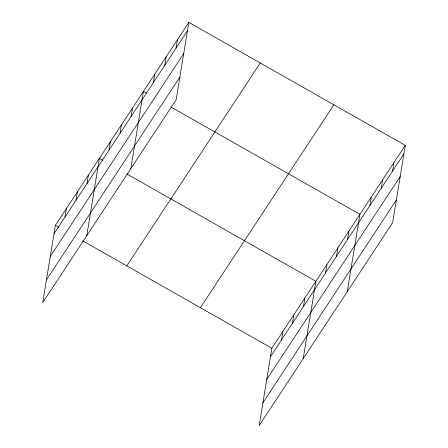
<?xml version="1.0" encoding="UTF-8"?>
<svg xmlns="http://www.w3.org/2000/svg" width="448" height="448" viewBox="0 0 448 448"><rect width="100%" height="100%" fill="white"/><g stroke="black" fill="none" stroke-linecap="round" stroke-linejoin="round"><path stroke-width="0.67" d="M188.821 22.4L55.367 225.316L42.706 302.652L176.154 99.736L188.821 22.4L405.294 145.348L392.633 222.684L259.179 425.6L271.846 348.264L405.294 145.348M64.994 217.034L66.377 208.578M76.003 200.29L77.386 191.839M87.013 183.551L88.396 175.095M86.744 235.693L99.406 158.357L102.978 160.384M109.032 150.069L110.415 141.613M120.042 133.33L121.425 124.874M131.051 116.586L132.434 108.13M130.782 168.728L143.444 91.392L146.423 93.083M153.406 82.6L154.79 74.144M164.746 65.352L166.135 56.896M176.092 48.104L177.475 39.648M281.473 339.976L282.856 331.52M292.482 323.238L293.866 314.782M303.492 306.494L304.875 298.043M303.218 358.635L315.885 281.299L126.79 173.908M325.511 273.017L326.894 264.561M336.521 256.273L337.904 247.817M347.53 239.534L348.914 231.078M347.256 291.676L359.923 214.34L170.828 106.943M369.88 205.542L371.263 197.092M381.226 188.294L382.609 179.844M392.566 171.046L393.954 162.596M53.984 233.772L187.432 30.856M50.26 256.502L183.714 53.586M46.424 279.922L179.878 77.006M126.806 265.888L260.254 62.972M200.407 307.692L333.861 104.776M270.463 356.72L403.911 153.798M266.739 379.45L400.187 176.529M262.903 402.87L396.351 199.954M55.367 225.316L58.94 227.349M82.751 240.873L271.846 348.264"/></g></svg>
